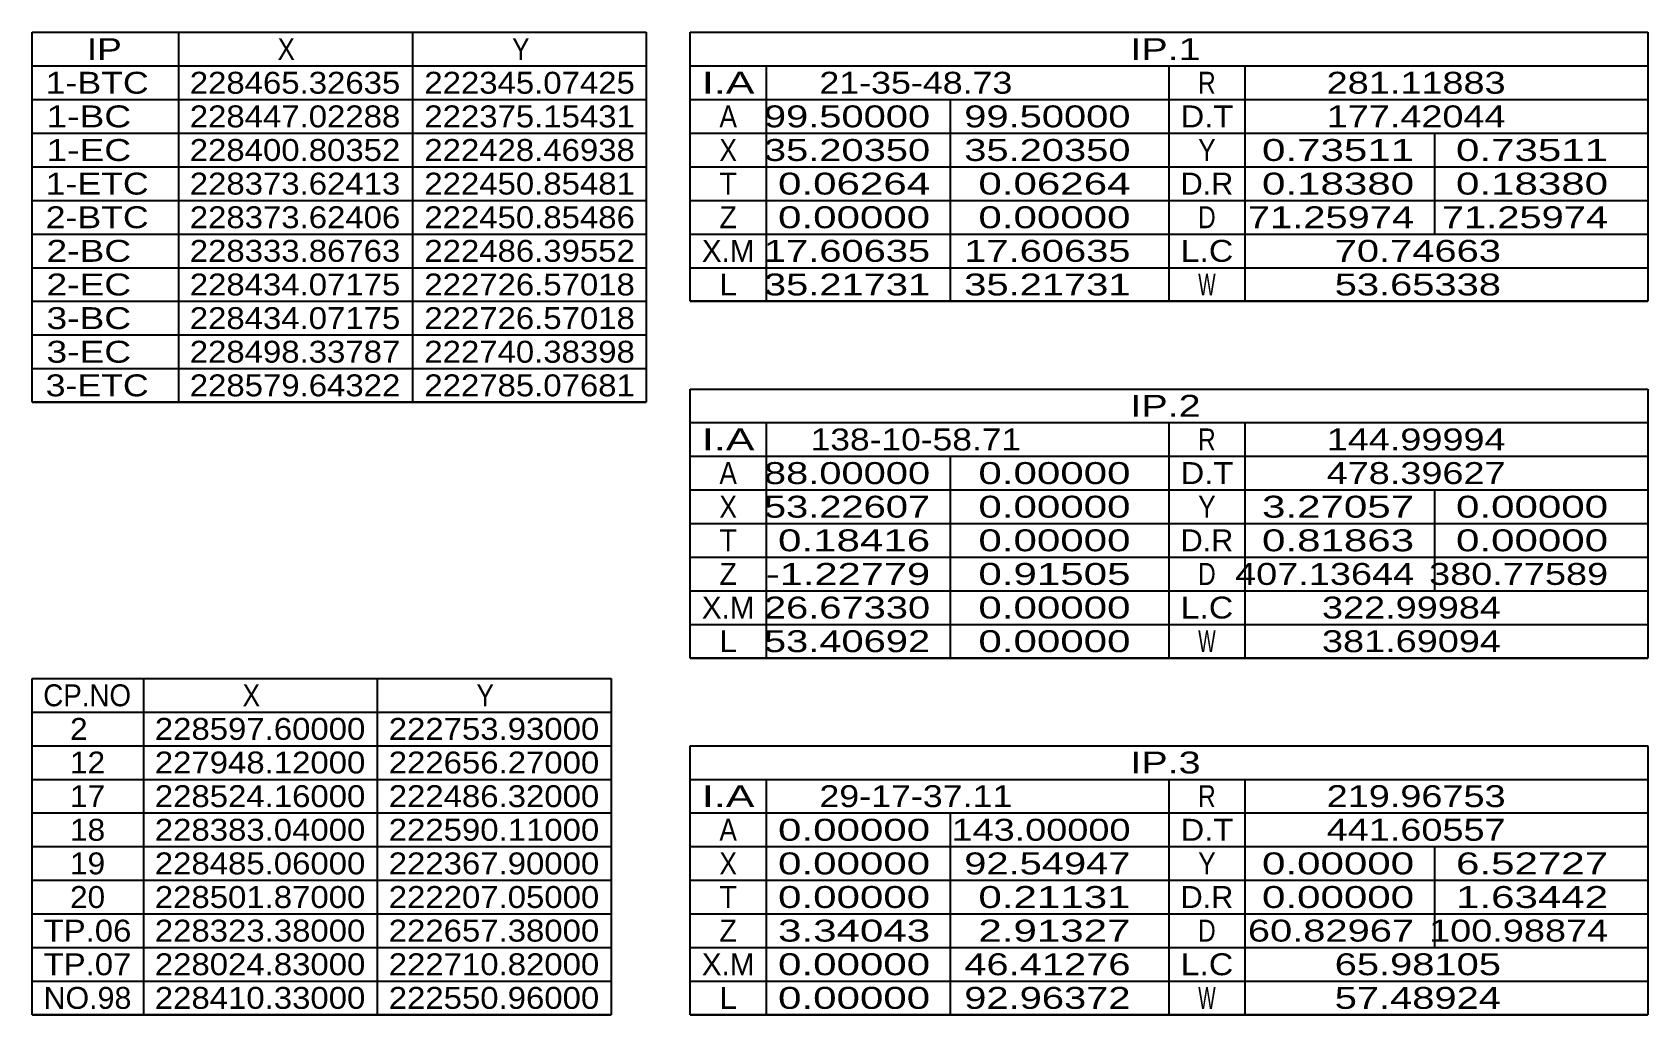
# Model space of a CAD drawing. Extents: x 226182 to 227023, y 224653 to 225247.
# Drawn here: x 226548.8 to 226769.8, y 224808.8 to 224943.2 of the extents above; entities that cross this region are included whole.
import ezdxf
from ezdxf.enums import TextEntityAlignment as Align

# ---------------------------------------------------------------- set-up
doc = ezdxf.new("R2010")
doc.units = 0
doc.header["$LTSCALE"] = 10
doc.header["$MEASUREMENT"] = 0
for name, color, linetype in [('CA-TABL-LIN1', 4, 'CONTINUOUS'), ('CA-TABL-LIN2', 1, 'CONTINUOUS'), ('CA-TABL-TEX1', 6, 'CONTINUOUS'), ('CA-TABL-TEX2', 3, 'CONTINUOUS'), ('CV-TABL-LIN1', 4, 'CONTINUOUS'), ('CV-TABL-LIN2', 1, 'CONTINUOUS'), ('CV-TABL-TEX1', 6, 'CONTINUOUS'), ('CV-TABL-TEX2', 3, 'CONTINUOUS')]:
    doc.layers.add(name, color=color, linetype=linetype)
doc.styles.get("Standard").update_dxf_attribs({"font": 'Dotum.ttf'})

msp = doc.modelspace()

# ---------------------------------------------------------------- linework, layer by layer
at = {"layer": 'CA-TABL-LIN1'}
for p, q in [((226548.77, 224943.23), (226632.77, 224943.23)), ((226548.77, 224892.63), (226548.77, 224943.23)), ((226568.77, 224943.23), (226568.77, 224892.63)), ((226632.77, 224943.23), (226632.77, 224892.63)), ((226638.77, 224943.23), (226769.77, 224943.23)), ((226638.77, 224906.43), (226638.77, 224943.23)), ((226769.77, 224943.23), (226769.77, 224906.43)), ((226548.77, 224938.63), (226632.77, 224938.63)), ((226638.77, 224938.63), (226769.77, 224938.63)), ((226649.17, 224938.63), (226649.17, 224906.43)), ((226704.27, 224938.63), (226704.27, 224906.43)), ((226704.27, 224938.63), (226704.27, 224906.43)), ((226714.67, 224938.63), (226714.67, 224906.43)), ((226638.77, 224934.03), (226769.77, 224934.03)), ((226674.34, 224934.03), (226674.34, 224906.43)), ((226638.77, 224929.43), (226769.77, 224929.43)), ((226740.6, 224929.43), (226740.6, 224915.63)), ((226638.77, 224924.83), (226769.77, 224924.83)), ((226638.77, 224920.23), (226769.77, 224920.23)), ((226638.77, 224915.63), (226769.77, 224915.63)), ((226638.77, 224911.03), (226769.77, 224911.03)), ((226769.77, 224906.43), (226638.77, 224906.43)), ((226638.77, 224906.43), (226769.77, 224906.43)), ((226638.77, 224894.43), (226769.77, 224894.43)), ((226638.77, 224857.63), (226638.77, 224894.43)), ((226769.77, 224894.43), (226769.77, 224857.63)), ((226632.77, 224892.63), (226548.77, 224892.63)), ((226548.77, 224892.63), (226632.77, 224892.63)), ((226638.77, 224889.83), (226769.77, 224889.83)), ((226649.17, 224889.83), (226649.17, 224857.63)), ((226704.27, 224889.83), (226704.27, 224857.63)), ((226704.27, 224889.83), (226704.27, 224857.63)), ((226714.67, 224889.83), (226714.67, 224857.63)), ((226769.77, 224857.63), (226638.77, 224857.63)), ((226638.77, 224857.63), (226769.77, 224857.63)), ((226638.77, 224845.63), (226769.77, 224845.63)), ((226638.77, 224808.83), (226638.77, 224845.63)), ((226769.77, 224845.63), (226769.77, 224808.83)), ((226638.77, 224841.03), (226769.77, 224841.03)), ((226649.17, 224841.03), (226649.17, 224808.83)), ((226704.27, 224841.03), (226704.27, 224808.83)), ((226704.27, 224841.03), (226704.27, 224808.83)), ((226714.67, 224841.03), (226714.67, 224808.83)), ((226769.77, 224808.83), (226638.77, 224808.83)), ((226638.77, 224808.83), (226769.77, 224808.83))]:
    msp.add_line(p, q, dxfattribs=at)
at = {"layer": 'CA-TABL-LIN2'}
for p, q in [((226600.77, 224943.23), (226600.77, 224892.63)), ((226548.77, 224934.03), (226632.77, 224934.03)), ((226548.77, 224929.43), (226632.77, 224929.43)), ((226548.77, 224924.83), (226632.77, 224924.83)), ((226548.77, 224920.23), (226632.77, 224920.23)), ((226548.77, 224915.63), (226632.77, 224915.63)), ((226548.77, 224911.03), (226632.77, 224911.03)), ((226548.77, 224906.43), (226632.77, 224906.43)), ((226548.77, 224901.83), (226632.77, 224901.83)), ((226548.77, 224897.23), (226632.77, 224897.23)), ((226638.77, 224885.23), (226769.77, 224885.23)), ((226674.34, 224885.23), (226674.34, 224857.63)), ((226638.77, 224880.63), (226769.77, 224880.63)), ((226740.6, 224880.63), (226740.6, 224866.83)), ((226638.77, 224876.03), (226769.77, 224876.03)), ((226638.77, 224871.43), (226769.77, 224871.43)), ((226638.77, 224866.83), (226769.77, 224866.83)), ((226638.77, 224862.23), (226769.77, 224862.23)), ((226638.77, 224836.43), (226769.77, 224836.43)), ((226674.34, 224836.43), (226674.34, 224808.83)), ((226638.77, 224831.83), (226769.77, 224831.83)), ((226740.6, 224831.83), (226740.6, 224818.03)), ((226638.77, 224827.23), (226769.77, 224827.23)), ((226638.77, 224822.63), (226769.77, 224822.63)), ((226638.77, 224818.03), (226769.77, 224818.03)), ((226638.77, 224813.43), (226769.77, 224813.43))]:
    msp.add_line(p, q, dxfattribs=at)
at = {"layer": 'CV-TABL-LIN1'}
for p, q in [((226548.77, 224854.83), (226627.97, 224854.83)), ((226548.77, 224808.83), (226548.77, 224854.83)), ((226563.97, 224854.83), (226563.97, 224808.83)), ((226627.97, 224854.83), (226627.97, 224808.83)), ((226548.77, 224850.23), (226627.97, 224850.23)), ((226627.97, 224808.83), (226548.77, 224808.83)), ((226548.77, 224808.83), (226627.97, 224808.83))]:
    msp.add_line(p, q, dxfattribs=at)
at = {"layer": 'CV-TABL-LIN2'}
for p, q in [((226595.97, 224854.83), (226595.97, 224808.83)), ((226548.77, 224845.63), (226627.97, 224845.63)), ((226548.77, 224841.03), (226627.97, 224841.03)), ((226548.77, 224836.43), (226627.97, 224836.43)), ((226548.77, 224831.83), (226627.97, 224831.83)), ((226548.77, 224827.23), (226627.97, 224827.23)), ((226548.77, 224822.63), (226627.97, 224822.63)), ((226548.77, 224818.03), (226627.97, 224818.03)), ((226548.77, 224813.43), (226627.97, 224813.43))]:
    msp.add_line(p, q, dxfattribs=at)

# ---------------------------------------------------------------- texts
at = {"layer": 'CA-TABL-TEX1'}
for s, width, p, p2 in [('IP', 1.278959, (226556.22, 224939.43), (226561.02, 224939.43)), ('X', 0.954045, (226582.31, 224939.43), (226584.71, 224939.43)), ('Y', 0.957143, (226614.4, 224939.43), (226616.8, 224939.43)), ('IP.1', 1.239306, (226699, 224939.43), (226708.6, 224939.43)), ('  1-BTC', 1.053933, (226547.89, 224934.83), (226564.69, 224934.83)), ('I.A', 1.328926, (226640.37, 224934.83), (226647.57, 224934.83)), ('R', 0.861988, (226708.27, 224934.83), (226710.67, 224934.83)), ('  1-BC', 1.065863, (226547.89, 224930.23), (226562.29, 224930.23)), ('A', 0.86325, (226642.77, 224930.23), (226645.17, 224930.23)), ('D.T', 1.026582, (226705.87, 224930.23), (226713.07, 224930.23)), ('  1-EC', 1.082828, (226547.89, 224925.63), (226562.29, 224925.63)), ('X', 0.954045, (226642.77, 224925.63), (226645.17, 224925.63)), ('Y', 0.957143, (226708.27, 224925.63), (226710.67, 224925.63)), ('  1-ETC', 1.068116, (226547.89, 224921.03), (226564.69, 224921.03)), ('T', 0.987605, (226642.77, 224921.03), (226645.17, 224921.03)), ('D.R', 0.977238, (226705.87, 224921.03), (226713.07, 224921.03)), ('  2-BTC', 1.053933, (226547.89, 224916.43), (226564.69, 224916.43)), ('Z', 0.954045, (226642.77, 224916.43), (226645.17, 224916.43)), ('D', 0.794609, (226708.27, 224916.43), (226710.67, 224916.43)), ('  2-BC', 1.065863, (226547.89, 224911.83), (226562.29, 224911.83)), ('X.M', 0.966557, (226640.37, 224911.83), (226647.57, 224911.83)), ('L.C', 1.05537, (226705.87, 224911.83), (226713.07, 224911.83)), ('  2-EC', 1.082828, (226547.89, 224907.23), (226562.29, 224907.23)), ('L', 1.06426, (226642.77, 224907.23), (226645.17, 224907.23)), ('W', 0.645077, (226708.27, 224907.23), (226710.67, 224907.23)), ('  3-BC', 1.065863, (226547.89, 224902.63), (226562.29, 224902.63)), ('  3-EC', 1.082828, (226547.89, 224898.03), (226562.29, 224898.03)), ('  3-ETC', 1.068116, (226547.89, 224893.43), (226564.69, 224893.43)), ('IP.2', 1.239306, (226699, 224890.63), (226708.6, 224890.63)), ('I.A', 1.328926, (226640.37, 224886.03), (226647.57, 224886.03)), ('R', 0.861988, (226708.27, 224886.03), (226710.67, 224886.03)), ('A', 0.86325, (226642.77, 224881.43), (226645.17, 224881.43)), ('D.T', 1.026582, (226705.87, 224881.43), (226713.07, 224881.43)), ('X', 0.954045, (226642.77, 224876.83), (226645.17, 224876.83)), ('Y', 0.957143, (226708.27, 224876.83), (226710.67, 224876.83)), ('T', 0.987605, (226642.77, 224872.23), (226645.17, 224872.23)), ('D.R', 0.977238, (226705.87, 224872.23), (226713.07, 224872.23)), ('Z', 0.954045, (226642.77, 224867.63), (226645.17, 224867.63)), ('D', 0.794609, (226708.27, 224867.63), (226710.67, 224867.63)), ('X.M', 0.966557, (226640.37, 224863.03), (226647.57, 224863.03)), ('L.C', 1.05537, (226705.87, 224863.03), (226713.07, 224863.03)), ('L', 1.06426, (226642.77, 224858.43), (226645.17, 224858.43)), ('W', 0.645077, (226708.27, 224858.43), (226710.67, 224858.43)), ('IP.3', 1.239306, (226699, 224841.83), (226708.6, 224841.83)), ('I.A', 1.328926, (226640.37, 224837.23), (226647.57, 224837.23)), ('R', 0.861988, (226708.27, 224837.23), (226710.67, 224837.23)), ('A', 0.86325, (226642.77, 224832.63), (226645.17, 224832.63)), ('D.T', 1.026582, (226705.87, 224832.63), (226713.07, 224832.63)), ('X', 0.954045, (226642.77, 224828.03), (226645.17, 224828.03)), ('Y', 0.957143, (226708.27, 224828.03), (226710.67, 224828.03)), ('T', 0.987605, (226642.77, 224823.43), (226645.17, 224823.43)), ('D.R', 0.977238, (226705.87, 224823.43), (226713.07, 224823.43)), ('Z', 0.954045, (226642.77, 224818.83), (226645.17, 224818.83)), ('D', 0.794609, (226708.27, 224818.83), (226710.67, 224818.83)), ('X.M', 0.966557, (226640.37, 224814.23), (226647.57, 224814.23)), ('L.C', 1.05537, (226705.87, 224814.23), (226713.07, 224814.23)), ('L', 1.06426, (226642.77, 224809.63), (226645.17, 224809.63)), ('W', 0.645077, (226708.27, 224809.63), (226710.67, 224809.63))]:
    msp.add_text(s, height=3, rotation=0, dxfattribs=dict(at, width=width)).set_placement(p, p2, align=Align.FIT)
at = {"layer": 'CA-TABL-TEX2'}
for s, width, p, p2 in [('228465.32635', 1.017868, (226570.31, 224934.83), (226599.11, 224934.83)), ('222345.07425', 1.017868, (226602.4, 224934.83), (226631.2, 224934.83)), ('21-35-48.73', 1.018467, (226656.45, 224934.83), (226682.85, 224934.83)), ('21-35-48.73', 1.018467, (226656.45, 224934.83), (226682.85, 224934.83)), ('   281.11883', 1.143744, (226721.53, 224934.83), (226750.33, 224934.83)), ('228447.02288', 1.017868, (226570.31, 224930.23), (226599.11, 224930.23)), ('222375.15431', 1.017868, (226602.4, 224930.23), (226631.2, 224930.23)), ('    99.50000', 1.192919, (226642.8, 224930.23), (226671.6, 224930.23)), ('    99.50000', 1.192919, (226670.21, 224930.23), (226699.01, 224930.23)), ('   177.42044', 1.143744, (226721.53, 224930.23), (226750.33, 224930.23)), ('228400.80352', 1.017868, (226570.31, 224925.63), (226599.11, 224925.63)), ('222428.46938', 1.017868, (226602.4, 224925.63), (226631.2, 224925.63)), ('    35.20350', 1.192919, (226642.8, 224925.63), (226671.6, 224925.63)), ('    35.20350', 1.192919, (226670.21, 224925.63), (226699.01, 224925.63)), ('     0.73511', 1.246512, (226709.01, 224925.63), (226737.81, 224925.63)), ('     0.73511', 1.246512, (226735.55, 224925.63), (226764.35, 224925.63)), ('228373.62413', 1.017868, (226570.31, 224921.03), (226599.11, 224921.03)), ('222450.85481', 1.017868, (226602.4, 224921.03), (226631.2, 224921.03)), ('     0.06264', 1.246512, (226642.8, 224921.03), (226671.6, 224921.03)), ('     0.06264', 1.246512, (226670.21, 224921.03), (226699.01, 224921.03)), ('     0.18380', 1.246512, (226709.01, 224921.03), (226737.81, 224921.03)), ('     0.18380', 1.246512, (226735.55, 224921.03), (226764.35, 224921.03)), ('228373.62406', 1.017868, (226570.31, 224916.43), (226599.11, 224916.43)), ('222450.85486', 1.017868, (226602.4, 224916.43), (226631.2, 224916.43)), ('     0.00000', 1.246512, (226642.8, 224916.43), (226671.6, 224916.43)), ('     0.00000', 1.246512, (226670.21, 224916.43), (226699.01, 224916.43)), ('    71.25974', 1.192919, (226709.01, 224916.43), (226737.81, 224916.43)), ('    71.25974', 1.192919, (226735.55, 224916.43), (226764.35, 224916.43)), ('228333.86763', 1.017868, (226570.31, 224911.83), (226599.11, 224911.83)), ('222486.39552', 1.017868, (226602.4, 224911.83), (226631.2, 224911.83)), ('    17.60635', 1.192919, (226642.8, 224911.83), (226671.6, 224911.83)), ('    17.60635', 1.192919, (226670.21, 224911.83), (226699.01, 224911.83)), ('    70.74663', 1.192919, (226720.89, 224911.83), (226749.69, 224911.83)), ('228434.07175', 1.017868, (226570.31, 224907.23), (226599.11, 224907.23)), ('222726.57018', 1.017868, (226602.4, 224907.23), (226631.2, 224907.23)), ('    35.21731', 1.192919, (226642.8, 224907.23), (226671.6, 224907.23)), ('    35.21731', 1.192919, (226670.21, 224907.23), (226699.01, 224907.23)), ('    53.65338', 1.192919, (226720.89, 224907.23), (226749.69, 224907.23)), ('228434.07175', 1.017868, (226570.31, 224902.63), (226599.11, 224902.63)), ('222726.57018', 1.017868, (226602.4, 224902.63), (226631.2, 224902.63)), ('228498.33787', 1.017868, (226570.31, 224898.03), (226599.11, 224898.03)), ('222740.38398', 1.017868, (226602.4, 224898.03), (226631.2, 224898.03)), ('228579.64322', 1.017868, (226570.31, 224893.43), (226599.11, 224893.43)), ('222785.07681', 1.017868, (226602.4, 224893.43), (226631.2, 224893.43)), ('138-10-58.71', 1.015822, (226655.25, 224886.03), (226684.05, 224886.03)), ('138-10-58.71', 1.015822, (226655.25, 224886.03), (226684.05, 224886.03)), ('   144.99994', 1.143744, (226721.53, 224886.03), (226750.33, 224886.03)), ('    88.00000', 1.192919, (226642.8, 224881.43), (226671.6, 224881.43)), ('     0.00000', 1.246512, (226670.21, 224881.43), (226699.01, 224881.43)), ('   478.39627', 1.143744, (226721.53, 224881.43), (226750.33, 224881.43)), ('    53.22607', 1.192919, (226642.8, 224876.83), (226671.6, 224876.83)), ('     0.00000', 1.246512, (226670.21, 224876.83), (226699.01, 224876.83)), ('     3.27057', 1.246512, (226709.01, 224876.83), (226737.81, 224876.83)), ('     0.00000', 1.246512, (226735.55, 224876.83), (226764.35, 224876.83)), ('     0.18416', 1.246512, (226642.8, 224872.23), (226671.6, 224872.23)), ('     0.00000', 1.246512, (226670.21, 224872.23), (226699.01, 224872.23)), ('     0.81863', 1.246512, (226709.01, 224872.23), (226737.81, 224872.23)), ('     0.00000', 1.246512, (226735.55, 224872.23), (226764.35, 224872.23)), ('    -1.22779', 1.191512, (226642.8, 224867.63), (226671.6, 224867.63)), ('     0.91505', 1.246512, (226670.21, 224867.63), (226699.01, 224867.63)), ('   407.13644', 1.143744, (226709.01, 224867.63), (226737.81, 224867.63)), ('   380.77589', 1.143744, (226735.55, 224867.63), (226764.35, 224867.63)), ('    26.67330', 1.192919, (226642.8, 224863.03), (226671.6, 224863.03)), ('     0.00000', 1.246512, (226670.21, 224863.03), (226699.01, 224863.03)), ('   322.99984', 1.143744, (226720.89, 224863.03), (226749.69, 224863.03)), ('    53.40692', 1.192919, (226642.8, 224858.43), (226671.6, 224858.43)), ('     0.00000', 1.246512, (226670.21, 224858.43), (226699.01, 224858.43)), ('   381.69094', 1.143744, (226720.89, 224858.43), (226749.69, 224858.43)), ('29-17-37.11', 1.018467, (226656.45, 224837.23), (226682.85, 224837.23)), ('29-17-37.11', 1.018467, (226656.45, 224837.23), (226682.85, 224837.23)), ('   219.96753', 1.143744, (226721.53, 224837.23), (226750.33, 224837.23)), ('     0.00000', 1.246512, (226642.8, 224832.63), (226671.6, 224832.63)), ('   143.00000', 1.143744, (226670.21, 224832.63), (226699.01, 224832.63)), ('   441.60557', 1.143744, (226721.53, 224832.63), (226750.33, 224832.63)), ('     0.00000', 1.246512, (226642.8, 224828.03), (226671.6, 224828.03)), ('    92.54947', 1.192919, (226670.21, 224828.03), (226699.01, 224828.03)), ('     0.00000', 1.246512, (226709.01, 224828.03), (226737.81, 224828.03)), ('     6.52727', 1.246512, (226735.55, 224828.03), (226764.35, 224828.03)), ('     0.00000', 1.246512, (226642.8, 224823.43), (226671.6, 224823.43)), ('     0.21131', 1.246512, (226670.21, 224823.43), (226699.01, 224823.43)), ('     0.00000', 1.246512, (226709.01, 224823.43), (226737.81, 224823.43)), ('     1.63442', 1.246512, (226735.55, 224823.43), (226764.35, 224823.43)), ('     3.34043', 1.246512, (226642.8, 224818.83), (226671.6, 224818.83)), ('     2.91327', 1.246512, (226670.21, 224818.83), (226699.01, 224818.83)), ('    60.82967', 1.192919, (226709.01, 224818.83), (226737.81, 224818.83)), ('   100.98874', 1.143744, (226735.55, 224818.83), (226764.35, 224818.83)), ('     0.00000', 1.246512, (226642.8, 224814.23), (226671.6, 224814.23)), ('    46.41276', 1.192919, (226670.21, 224814.23), (226699.01, 224814.23)), ('    65.98105', 1.192919, (226720.89, 224814.23), (226749.69, 224814.23)), ('     0.00000', 1.246512, (226642.8, 224809.63), (226671.6, 224809.63)), ('    92.96372', 1.192919, (226670.21, 224809.63), (226699.01, 224809.63)), ('    57.48924', 1.192919, (226720.89, 224809.63), (226749.69, 224809.63))]:
    msp.add_text(s, height=3, rotation=0, dxfattribs=dict(at, width=width)).set_placement(p, p2, align=Align.FIT)
at = {"layer": 'CV-TABL-TEX1'}
for s, width, p, p2 in [('CP.NO', 0.90374, (226550.27, 224851.03), (226562.27, 224851.03)), ('X', 0.954045, (226577.53, 224851.03), (226579.93, 224851.03)), ('Y', 0.957143, (226609.53, 224851.03), (226611.93, 224851.03)), ('2', 0.987605, (226553.93, 224846.43), (226556.33, 224846.43)), ('12', 0.987605, (226553.93, 224841.83), (226558.73, 224841.83)), ('17', 0.987605, (226553.93, 224837.23), (226558.73, 224837.23)), ('18', 0.987605, (226553.93, 224832.63), (226558.73, 224832.63)), ('19', 0.987605, (226553.93, 224828.03), (226558.73, 224828.03)), ('20', 0.987605, (226553.93, 224823.43), (226558.73, 224823.43)), ('TP.06', 1.040593, (226550.32, 224818.83), (226562.32, 224818.83)), ('TP.07', 1.040593, (226550.32, 224814.23), (226562.32, 224814.23)), ('NO.98', 0.963399, (226550.32, 224809.63), (226562.32, 224809.63))]:
    msp.add_text(s, height=3, rotation=0, dxfattribs=dict(at, width=width)).set_placement(p, p2, align=Align.FIT)
at = {"layer": 'CV-TABL-TEX2', "width": 1.017868}
for s, p, p2 in [('228597.60000', (226565.53, 224846.43), (226594.33, 224846.43)), ('222753.93000', (226597.53, 224846.43), (226626.33, 224846.43)), ('227948.12000', (226565.53, 224841.83), (226594.33, 224841.83)), ('222656.27000', (226597.53, 224841.83), (226626.33, 224841.83)), ('228524.16000', (226565.53, 224837.23), (226594.33, 224837.23)), ('222486.32000', (226597.53, 224837.23), (226626.33, 224837.23)), ('228383.04000', (226565.53, 224832.63), (226594.33, 224832.63)), ('222590.11000', (226597.53, 224832.63), (226626.33, 224832.63)), ('228485.06000', (226565.53, 224828.03), (226594.33, 224828.03)), ('222367.90000', (226597.53, 224828.03), (226626.33, 224828.03)), ('228501.87000', (226565.53, 224823.43), (226594.33, 224823.43)), ('222207.05000', (226597.53, 224823.43), (226626.33, 224823.43)), ('228323.38000', (226565.53, 224818.83), (226594.33, 224818.83)), ('222657.38000', (226597.53, 224818.83), (226626.33, 224818.83)), ('228024.83000', (226565.53, 224814.23), (226594.33, 224814.23)), ('222710.82000', (226597.53, 224814.23), (226626.33, 224814.23)), ('228410.33000', (226565.53, 224809.63), (226594.33, 224809.63)), ('222550.96000', (226597.53, 224809.63), (226626.33, 224809.63))]:
    msp.add_text(s, height=3, rotation=0, dxfattribs=at).set_placement(p, p2, align=Align.FIT)

doc.saveas('drawing.dxf')
